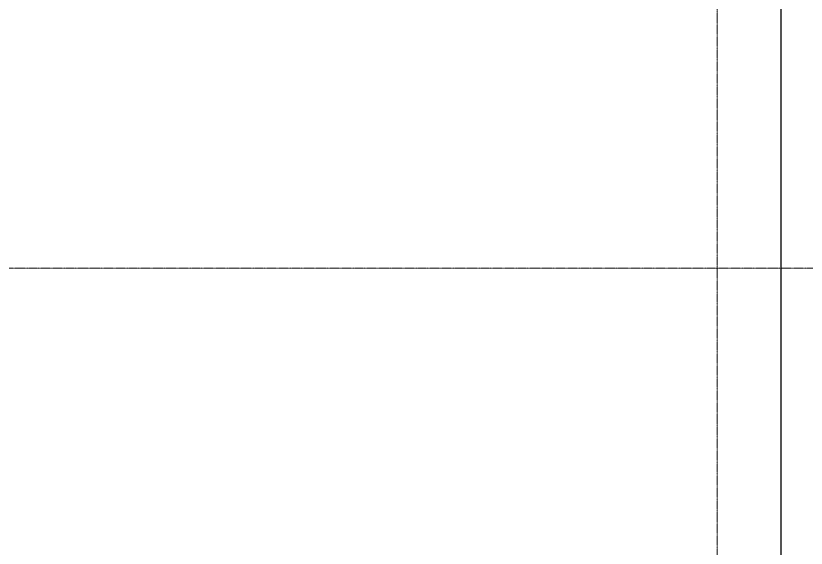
# Model space of a CAD drawing. Extents: x -1439 to 23780, y -1362 to 4476.
# Drawn here: x 16305.3 to 16651.5, y 1549 to 1782 of the extents above; entities that cross this region are included whole.
import ezdxf

# ---------------------------------------------------------------- set-up
doc = ezdxf.new("R2010")
doc.units = 0
doc.header["$MEASUREMENT"] = 0
for name, pattern in [('Audi$0$DASHDOT2', [0.5, 0.25, -0.125, 0, -0.125]), ('Audi$0$DOT2', [0.125, 0, -0.125]), ('Audi$0$HIDDEN', [0.375, 0.25, -0.125])]:
    doc.linetypes.add(name, pattern=pattern)
doc.layers.get('0').update_dxf_attribs({"color": 9, "lineweight": 9})
for name, color, linetype, lineweight in [('Audi$0$06B', 8, 'Continuous', 9), ('Audi$0$06C', 8, 'Continuous', 9), ('Audi$0$20', 8, 'Audi$0$DOT2', 9), ('Audi$0$21', 8, 'Continuous', 9), ('Audi$0$24', 8, 'Audi$0$DASHDOT2', 9), ('Audi$0$35', 8, 'Continuous', 9), ('E-KABLO', 7, 'Continuous', 30)]:
    doc.layers.add(name, color=color, linetype=linetype, lineweight=lineweight)

# ---------------------------------------------------------------- blocks, each defined once
blk = doc.blocks.new('Audi$0$P-AKS_AUDI')
at = {"layer": 'Audi$0$21', "linetype": 'Audi$0$DASHDOT2'}
blk.add_lwpolyline([(-3832.02, -1113.38), (266.92, -1113.38)], dxfattribs=at)
at = {"layer": 'Audi$0$24'}
blk.add_lwpolyline([(0, -2590), (0, 1250)], dxfattribs=at)
blk = doc.blocks.new('Audi$0$p-2. kat planı')
at = {"layer": 'Audi$0$20', "linetype": 'Audi$0$HIDDEN'}
blk.add_lwpolyline([(16671.49, 2158.03, 0.152192), (13054.42, 1065.28, 0.152192)], format="xyb", dxfattribs=at)
at = {"layer": 'Audi$0$24'}
blk.add_blockref('Audi$0$P-AKS_AUDI', (16612.5, 2785), dxfattribs=at)

msp = doc.modelspace()

# ---------------------------------------------------------------- linework, layer by layer
at = {"layer": 'Audi$0$06B'}
msp.add_lwpolyline([(13055.87, 1124.03, -0.149972), (16650.5, 2206.09)], format="xyb", dxfattribs=at)
at = {"layer": 'Audi$0$06C'}
msp.add_lwpolyline([(13124.69, 1100.45), (13117.7, 1111.05, -0.146397), (16605.5, 2161.14), (16605.5, 2148.44, 0.146396), (13124.69, 1100.45, 3.321415)], format="xyb", dxfattribs=at)
at = {"layer": 'Audi$0$20', "linetype": 'Audi$0$HIDDEN'}
for points in [[(13074.5, 1250.48, -0.146575), (16650.5, 2301.36, -0.146575)], [(13074.5, 1209.1, -0.147553), (16652.5, 2266.71)]]:
    msp.add_lwpolyline(points, format="xyb", dxfattribs=at)
at = {"layer": 'Audi$0$35'}
msp.add_lwpolyline([(16650.5, 2363), (16650.5, 2272.98, 0.147272), (13074.5, 1216.59), (13074.5, 1835), (13854.5, 1835), (13854.5, 2483.5), (13840.44, 2489.8), (13837.5, 2489.8), (13837.5, 2570.2), (13840.5, 2570.2), (13854.5, 2576.5), (13854.5, 2580), (13854.5, 2657), (13835.5, 2657), (13835.5, 2763), (13854.5, 2763), (13854.5, 2803), (14182.5, 2803), (14182.5, 2363)], format="xyb", close=True, dxfattribs=at)
msp.add_lwpolyline([(16670.8, 1862.43, 0.158669), (13096.04, 734.16, 0.158669)], format="xyb", dxfattribs=at)
at = {"layer": 'E-KABLO', "color": 6}
msp.add_line((16640.5, 906.36), (16640.5, 2325.53), dxfattribs=at)

# ---------------------------------------------------------------- block references
msp.add_blockref('Audi$0$p-2. kat planı', (0, 0))

doc.saveas('drawing.dxf')
